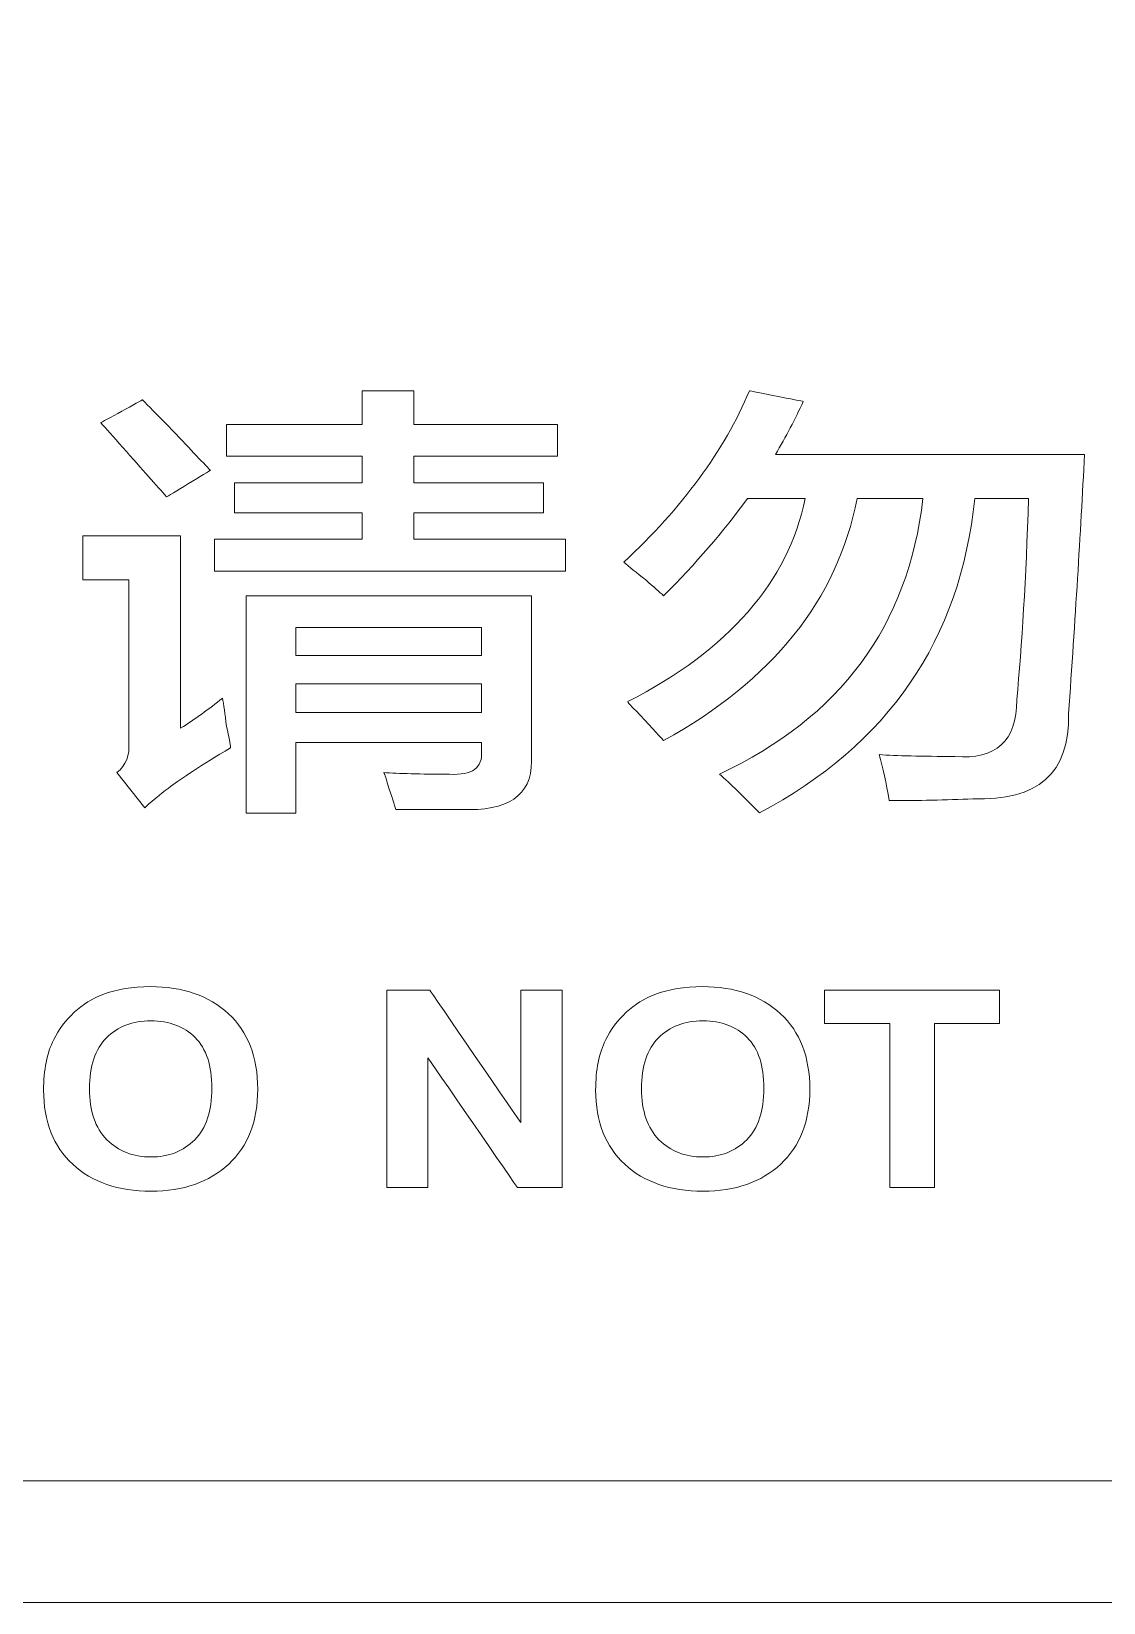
# Model space of a CAD drawing. Header units: millimetres. Extents: x 130143 to 328923, y 19139 to 134795.
# Drawn here: x 231065.2 to 231120.7, y 66463.9 to 66545.2 of the extents above; entities that cross this region are included whole.
import ezdxf

# ---------------------------------------------------------------- set-up
doc = ezdxf.new("R2010")
doc.units = ezdxf.units.MM
doc.header["$LTSCALE"] = 10
doc.layers.add('邦威智能化', color=7, linetype='Continuous', lineweight=18)

msp = doc.modelspace()

# ---------------------------------------------------------------- linework, layer by layer
at = {"layer": '邦威智能化', "color": 1}
for points, knots in [([(231048.8266, 66661.3053), (231048.8266, 66661.3053), (231195.5116, 66661.3053), (231195.5116, 66661.3053), (231195.5116, 66661.3053), (231202.519, 66661.3053), (231208.8628, 66658.4643), (231213.4546, 66653.8731), (231213.4546, 66653.8731), (231218.0458, 66649.2813), (231220.8862, 66642.9375), (231220.8862, 66635.9301), (231220.8862, 66635.9301), (231220.8862, 66635.9301), (231220.8862, 66489.2451), (231220.8862, 66489.2451), (231220.8862, 66489.2451), (231220.8862, 66482.2401), (231218.0452, 66475.8951), (231213.4534, 66471.3027), (231213.4534, 66471.3027), (231208.8622, 66466.7115), (231202.5184, 66463.8705), (231195.5116, 66463.8705), (231195.5116, 66463.8705), (231195.5116, 66463.8705), (231048.8266, 66463.8705), (231048.8266, 66463.8705), (231048.8266, 66463.8705), (231041.8198, 66463.8705), (231035.476, 66466.7115), (231030.8842, 66471.3027), (231030.8842, 66471.3027), (231026.293, 66475.8945), (231023.4514, 66482.2401), (231023.4514, 66489.2451), (231023.4514, 66489.2451), (231023.4514, 66489.2451), (231023.4514, 66635.9301), (231023.4514, 66635.9301), (231023.4514, 66635.9301), (231023.4514, 66642.9369), (231026.2924, 66649.2819), (231030.8836, 66653.8731), (231030.8836, 66653.8731), (231035.4754, 66658.4643), (231041.8192, 66661.3053), (231048.8266, 66661.3053)], [0, 0, 0, 0, 0.07692308, 0.07692308, 0.07692308, 0.07692309, 0.15384615, 0.15384615, 0.15384615, 0.15384616, 0.23076923, 0.23076923, 0.23076923, 0.23076924, 0.30769231, 0.30769231, 0.30769231, 0.30769232, 0.38461538, 0.38461538, 0.38461538, 0.38461539, 0.46153846, 0.46153846, 0.46153846, 0.46153847, 0.53846154, 0.53846154, 0.53846154, 0.53846155, 0.61538462, 0.61538462, 0.61538462, 0.61538463, 0.69230769, 0.69230769, 0.69230769, 0.6923077, 0.76923077, 0.76923077, 0.76923077, 0.76923078, 0.84615385, 0.84615385, 0.84615385, 0.84615386, 1, 1, 1, 1]), ([(231195.5116, 66655.0053), (231195.5116, 66655.0053), (231048.8266, 66655.0053), (231048.8266, 66655.0053), (231048.8266, 66655.0053), (231043.5586, 66655.0053), (231038.7892, 66652.8699), (231035.338, 66649.4187), (231035.338, 66649.4187), (231031.8868, 66645.9681), (231029.7514, 66641.1987), (231029.7514, 66635.9301), (231029.7514, 66635.9301), (231029.7514, 66635.9301), (231029.7514, 66489.2451), (231029.7514, 66489.2451), (231029.7514, 66489.2451), (231029.7514, 66483.9783), (231031.8874, 66479.2083), (231035.3386, 66475.7571), (231035.3386, 66475.7571), (231038.7898, 66472.3059), (231043.5592, 66470.1705), (231048.8266, 66470.1705), (231048.8266, 66470.1705), (231048.8266, 66470.1705), (231195.5116, 66470.1705), (231195.5116, 66470.1705), (231195.5116, 66470.1705), (231200.779, 66470.1705), (231205.5484, 66472.3059), (231208.999, 66475.7571), (231208.999, 66475.7571), (231212.4508, 66479.2089), (231214.5862, 66483.9783), (231214.5862, 66489.2451), (231214.5862, 66489.2451), (231214.5862, 66489.2451), (231214.5862, 66635.9301), (231214.5862, 66635.9301), (231214.5862, 66635.9301), (231214.5862, 66641.1981), (231212.4514, 66645.9675), (231209.0002, 66649.4187), (231209.0002, 66649.4187), (231205.549, 66652.8699), (231200.7796, 66655.0053), (231195.5116, 66655.0053)], [0, 0, 0, 0, 0.07692308, 0.07692308, 0.07692308, 0.07692309, 0.15384615, 0.15384615, 0.15384615, 0.15384616, 0.23076923, 0.23076923, 0.23076923, 0.23076924, 0.30769231, 0.30769231, 0.30769231, 0.30769232, 0.38461538, 0.38461538, 0.38461538, 0.38461539, 0.46153846, 0.46153846, 0.46153846, 0.46153847, 0.53846154, 0.53846154, 0.53846154, 0.53846155, 0.61538462, 0.61538462, 0.61538462, 0.61538463, 0.69230769, 0.69230769, 0.69230769, 0.6923077, 0.76923077, 0.76923077, 0.76923077, 0.76923078, 0.84615385, 0.84615385, 0.84615385, 0.84615386, 1, 1, 1, 1]), ([(231075.3004, 66523.1967), (231075.3004, 66523.1967), (231075.3004, 66524.8425), (231075.3004, 66524.8425), (231075.3004, 66524.8425), (231075.3004, 66524.8425), (231082.3198, 66524.8425), (231082.3198, 66524.8425), (231082.3198, 66524.8425), (231082.3198, 66524.8425), (231082.3198, 66526.5783), (231082.3198, 66526.5783), (231082.3198, 66526.5783), (231082.3198, 66526.5783), (231085.0072, 66526.5783), (231085.0072, 66526.5783), (231085.0072, 66526.5783), (231085.0072, 66526.5783), (231085.0072, 66524.8425), (231085.0072, 66524.8425), (231085.0072, 66524.8425), (231085.0072, 66524.8425), (231092.4406, 66524.8425), (231092.4406, 66524.8425), (231092.4406, 66524.8425), (231092.4406, 66524.8425), (231092.4406, 66523.1967), (231092.4406, 66523.1967), (231092.4406, 66523.1967), (231092.4406, 66523.1967), (231085.0072, 66523.1967), (231085.0072, 66523.1967), (231085.0072, 66523.1967), (231085.0072, 66523.1967), (231085.0072, 66521.8239), (231085.0072, 66521.8239), (231085.0072, 66521.8239), (231085.0072, 66521.8239), (231091.7176, 66521.8239), (231091.7176, 66521.8239), (231091.7176, 66521.8239), (231091.7176, 66521.8239), (231091.7176, 66520.2717), (231091.7176, 66520.2717), (231091.7176, 66520.2717), (231091.7176, 66520.2717), (231085.0072, 66520.2717), (231085.0072, 66520.2717), (231085.0072, 66520.2717), (231085.0072, 66520.2717), (231085.0072, 66518.8989), (231085.0072, 66518.8989), (231085.0072, 66518.8989), (231085.0072, 66518.8989), (231092.8546, 66518.8989), (231092.8546, 66518.8989), (231092.8546, 66518.8989), (231092.8546, 66518.8989), (231092.8546, 66517.2531), (231092.8546, 66517.2531), (231092.8546, 66517.2531), (231092.8546, 66517.2531), (231074.6794, 66517.2531), (231074.6794, 66517.2531), (231074.6794, 66517.2531), (231074.6794, 66517.2531), (231074.6794, 66518.8989), (231074.6794, 66518.8989), (231074.6794, 66518.8989), (231074.6794, 66518.8989), (231082.3198, 66518.8989), (231082.3198, 66518.8989), (231082.3198, 66518.8989), (231082.3198, 66518.8989), (231082.3198, 66520.2717), (231082.3198, 66520.2717), (231082.3198, 66520.2717), (231082.3198, 66520.2717), (231075.7108, 66520.2717), (231075.7108, 66520.2717), (231075.7108, 66520.2717), (231075.7108, 66520.2717), (231075.7108, 66521.8239), (231075.7108, 66521.8239), (231075.7108, 66521.8239), (231075.7108, 66521.8239), (231082.3198, 66521.8239), (231082.3198, 66521.8239), (231082.3198, 66521.8239), (231082.3198, 66521.8239), (231082.3198, 66523.1967), (231082.3198, 66523.1967), (231082.3198, 66523.1967), (231082.3198, 66523.1967), (231075.3004, 66523.1967), (231075.3004, 66523.1967)], [0, 0, 0, 0, 0.04, 0.04, 0.04, 0.04000001, 0.08, 0.08, 0.08, 0.08000001, 0.12, 0.12, 0.12, 0.12000001, 0.16, 0.16, 0.16, 0.16000001, 0.2, 0.2, 0.2, 0.20000001, 0.24, 0.24, 0.24, 0.24000001, 0.28, 0.28, 0.28, 0.28000001, 0.32, 0.32, 0.32, 0.32000001, 0.36, 0.36, 0.36, 0.36000001, 0.4, 0.4, 0.4, 0.40000001, 0.44, 0.44, 0.44, 0.44000001, 0.48, 0.48, 0.48, 0.48000001, 0.52, 0.52, 0.52, 0.52000001, 0.56, 0.56, 0.56, 0.56000001, 0.6, 0.6, 0.6, 0.60000001, 0.64, 0.64, 0.64, 0.64000001, 0.68, 0.68, 0.68, 0.68000001, 0.72, 0.72, 0.72, 0.72000001, 0.76, 0.76, 0.76, 0.76000001, 0.8, 0.8, 0.8, 0.80000001, 0.84, 0.84, 0.84, 0.84000001, 0.88, 0.88, 0.88, 0.88000001, 0.92, 0.92, 0.92, 0.92000001, 1, 1, 1, 1]), ([(231097.9342, 66515.9775), (231097.7272, 66516.1611), (231097.4188, 66516.4341), (231097.0048, 66516.8007), (231097.0048, 66516.8007), (231096.5242, 66517.1673), (231096.145, 66517.4715), (231095.872, 66517.7133), (231095.872, 66517.7133), (231098.899, 66520.5177), (231101.0668, 66523.4739), (231102.3754, 66526.5819), (231102.3754, 66526.5819), (231102.3754, 66526.5819), (231105.1642, 66526.0323), (231105.1642, 66526.0323), (231105.1642, 66526.0323), (231104.7502, 66525.1197), (231104.2696, 66524.2029), (231103.7194, 66523.2903), (231103.7194, 66523.2903), (231103.7194, 66523.2903), (231119.7268, 66523.2903), (231119.7268, 66523.2903), (231119.7268, 66523.2903), (231119.5192, 66519.2073), (231119.242, 66514.7295), (231118.8982, 66509.8545), (231118.8982, 66509.8545), (231118.969, 66506.8047), (231117.316, 66505.3419), (231113.941, 66505.4667), (231113.941, 66505.4667), (231112.5664, 66505.4043), (231111.1174, 66505.3731), (231109.606, 66505.3731), (231109.606, 66505.3731), (231109.465, 66506.2899), (231109.2934, 66507.0813), (231109.0906, 66507.7527), (231109.0906, 66507.7527), (231109.9846, 66507.6903), (231111.2938, 66507.6591), (231113.0122, 66507.6591), (231113.0122, 66507.6591), (231115.1482, 66507.4755), (231116.215, 66508.4505), (231116.215, 66510.5841), (231116.215, 66510.5841), (231116.488, 66513.3879), (231116.6956, 66516.8631), (231116.8318, 66521.0049), (231116.8318, 66521.0049), (231116.8318, 66521.0049), (231114.0472, 66521.0049), (231114.0472, 66521.0049), (231114.0472, 66521.0049), (231113.2894, 66513.6921), (231109.5706, 66508.2675), (231102.8908, 66504.7335), (231102.8908, 66504.7335), (231102.067, 66505.5879), (231101.3794, 66506.2587), (231100.8292, 66506.7459), (231100.8292, 66506.7459), (231107.0896, 66509.6715), (231110.6014, 66514.4253), (231111.3592, 66521.0049), (231111.3592, 66521.0049), (231111.3592, 66521.0049), (231107.953, 66521.0049), (231107.953, 66521.0049), (231107.953, 66521.0049), (231106.918, 66515.7633), (231103.5826, 66511.5903), (231097.9342, 66508.4817), (231097.9342, 66508.4817), (231097.6606, 66508.7859), (231097.1758, 66509.3049), (231096.4888, 66510.0381), (231096.4888, 66510.0381), (231096.2818, 66510.2175), (231096.145, 66510.3693), (231096.0748, 66510.4941), (231096.0748, 66510.4941), (231101.3092, 66513.1737), (231104.3716, 66516.6795), (231105.2656, 66521.0049), (231105.2656, 66521.0049), (231105.2656, 66521.0049), (231102.274, 66521.0049), (231102.274, 66521.0049), (231102.274, 66521.0049), (231101.0314, 66519.3009), (231099.5866, 66517.6233), (231097.9342, 66515.9775)], [0, 0, 0, 0, 0.04, 0.04, 0.04, 0.04000001, 0.08, 0.08, 0.08, 0.08000001, 0.12, 0.12, 0.12, 0.12000001, 0.16, 0.16, 0.16, 0.16000001, 0.2, 0.2, 0.2, 0.20000001, 0.24, 0.24, 0.24, 0.24000001, 0.28, 0.28, 0.28, 0.28000001, 0.32, 0.32, 0.32, 0.32000001, 0.36, 0.36, 0.36, 0.36000001, 0.4, 0.4, 0.4, 0.40000001, 0.44, 0.44, 0.44, 0.44000001, 0.48, 0.48, 0.48, 0.48000001, 0.52, 0.52, 0.52, 0.52000001, 0.56, 0.56, 0.56, 0.56000001, 0.6, 0.6, 0.6, 0.60000001, 0.64, 0.64, 0.64, 0.64000001, 0.68, 0.68, 0.68, 0.68000001, 0.72, 0.72, 0.72, 0.72000001, 0.76, 0.76, 0.76, 0.76000001, 0.8, 0.8, 0.8, 0.80000001, 0.84, 0.84, 0.84, 0.84000001, 0.88, 0.88, 0.88, 0.88000001, 0.92, 0.92, 0.92, 0.92000001, 1, 1, 1, 1]), ([(231072.1984, 66521.0907), (231071.719, 66521.6409), (231070.9612, 66522.4911), (231069.9298, 66523.6491), (231069.9298, 66523.6491), (231069.445, 66524.1993), (231069.0706, 66524.6241), (231068.7934, 66524.9283), (231068.7934, 66524.9283), (231068.7934, 66524.9283), (231070.9612, 66526.1181), (231070.9612, 66526.1181), (231070.9612, 66526.1181), (231071.2384, 66525.8139), (231071.6836, 66525.3573), (231072.3046, 66524.7489), (231072.3046, 66524.7489), (231073.3354, 66523.6491), (231074.0578, 66522.8889), (231074.4724, 66522.4635), (231074.4724, 66522.4635), (231074.4724, 66522.4635), (231072.1984, 66521.0907), (231072.1984, 66521.0907)], [0, 0, 0, 0, 0.14285714, 0.14285714, 0.14285714, 0.14285715, 0.28571429, 0.28571429, 0.28571429, 0.2857143, 0.42857143, 0.42857143, 0.42857143, 0.42857144, 0.57142857, 0.57142857, 0.57142857, 0.57142858, 0.71428571, 0.71428571, 0.71428571, 0.71428572, 1, 1, 1, 1]), ([(231071.0668, 66505.0029), (231071.0668, 66505.0029), (231069.6214, 66506.8281), (231069.6214, 66506.8281), (231069.6214, 66506.8281), (231070.1014, 66507.1947), (231070.309, 66507.7137), (231070.2382, 66508.3845), (231070.2382, 66508.3845), (231070.2382, 66508.3845), (231070.2382, 66516.7929), (231070.2382, 66516.7929), (231070.2382, 66516.7929), (231070.2382, 66516.7929), (231067.8634, 66516.7929), (231067.8634, 66516.7929), (231067.8634, 66516.7929), (231067.8634, 66516.7929), (231067.8634, 66519.0783), (231067.8634, 66519.0783), (231067.8634, 66519.0783), (231067.8634, 66519.0783), (231072.9262, 66519.0783), (231072.9262, 66519.0783), (231072.9262, 66519.0783), (231072.9262, 66519.0783), (231072.9262, 66509.1135), (231072.9262, 66509.1135), (231072.9262, 66509.1135), (231073.684, 66509.6013), (231074.4064, 66510.1197), (231075.094, 66510.6699), (231075.094, 66510.6699), (231075.1642, 66510.3657), (231075.2302, 66509.8779), (231075.3004, 66509.2071), (231075.3004, 66509.2071), (231075.4372, 66508.6575), (231075.508, 66508.2909), (231075.508, 66508.1073), (231075.508, 66508.1073), (231073.9924, 66507.1947), (231072.961, 66506.5239), (231072.4102, 66506.0985), (231072.4102, 66506.0985), (231072.0622, 66505.8531), (231071.617, 66505.4901), (231071.0668, 66505.0029)], [0, 0, 0, 0, 0.07692308, 0.07692308, 0.07692308, 0.07692309, 0.15384615, 0.15384615, 0.15384615, 0.15384616, 0.23076923, 0.23076923, 0.23076923, 0.23076924, 0.30769231, 0.30769231, 0.30769231, 0.30769232, 0.38461538, 0.38461538, 0.38461538, 0.38461539, 0.46153846, 0.46153846, 0.46153846, 0.46153847, 0.53846154, 0.53846154, 0.53846154, 0.53846155, 0.61538462, 0.61538462, 0.61538462, 0.61538463, 0.69230769, 0.69230769, 0.69230769, 0.6923077, 0.76923077, 0.76923077, 0.76923077, 0.76923078, 0.84615385, 0.84615385, 0.84615385, 0.84615386, 1, 1, 1, 1]), ([(231076.3186, 66504.7257), (231076.3186, 66504.7257), (231076.3186, 66515.9739), (231076.3186, 66515.9739), (231076.3186, 66515.9739), (231076.3186, 66515.9739), (231091.0876, 66515.9739), (231091.0876, 66515.9739), (231091.0876, 66515.9739), (231091.0876, 66515.9739), (231091.0876, 66507.7449), (231091.0876, 66507.7449), (231091.0876, 66507.7449), (231091.2244, 66505.8531), (231090.1582, 66504.9093), (231087.8848, 66504.9093), (231087.8848, 66504.9093), (231086.7832, 66504.9093), (231085.5094, 66504.9093), (231084.0646, 66504.9093), (231084.0646, 66504.9093), (231083.9986, 66505.1547), (231083.8576, 66505.5801), (231083.65, 66506.1885), (231083.65, 66506.1885), (231083.5846, 66506.4927), (231083.5138, 66506.7069), (231083.4478, 66506.8281), (231083.4478, 66506.8281), (231084.2014, 66506.7693), (231085.3378, 66506.7381), (231086.8534, 66506.7381), (231086.8534, 66506.7381), (231088.0258, 66506.6757), (231088.576, 66507.0735), (231088.5058, 66507.9279), (231088.5058, 66507.9279), (231088.5058, 66507.9279), (231088.5058, 66508.3845), (231088.5058, 66508.3845), (231088.5058, 66508.3845), (231088.5058, 66508.3845), (231078.9004, 66508.3845), (231078.9004, 66508.3845), (231078.9004, 66508.3845), (231078.9004, 66508.3845), (231078.9004, 66504.7257), (231078.9004, 66504.7257), (231078.9004, 66504.7257), (231078.9004, 66504.7257), (231076.3186, 66504.7257), (231076.3186, 66504.7257)], [0, 0, 0, 0, 0.07142857, 0.07142857, 0.07142857, 0.07142858, 0.14285714, 0.14285714, 0.14285714, 0.14285715, 0.21428571, 0.21428571, 0.21428571, 0.21428572, 0.28571429, 0.28571429, 0.28571429, 0.2857143, 0.35714286, 0.35714286, 0.35714286, 0.35714287, 0.42857143, 0.42857143, 0.42857143, 0.42857144, 0.5, 0.5, 0.5, 0.50000001, 0.57142857, 0.57142857, 0.57142857, 0.57142858, 0.64285714, 0.64285714, 0.64285714, 0.64285715, 0.71428571, 0.71428571, 0.71428571, 0.71428572, 0.78571429, 0.78571429, 0.78571429, 0.7857143, 0.85714286, 0.85714286, 0.85714286, 0.85714287, 1, 1, 1, 1]), ([(231078.9004, 66514.3281), (231078.9004, 66514.3281), (231078.9004, 66512.8773), (231078.9004, 66512.8773), (231078.9004, 66512.8773), (231078.9004, 66512.8773), (231088.5058, 66512.8773), (231088.5058, 66512.8773), (231088.5058, 66512.8773), (231088.5058, 66512.8773), (231088.5058, 66514.3281), (231088.5058, 66514.3281), (231088.5058, 66514.3281), (231088.5058, 66514.3281), (231078.9004, 66514.3281), (231078.9004, 66514.3281)], [0, 0, 0, 0, 0.2, 0.2, 0.2, 0.20000001, 0.4, 0.4, 0.4, 0.40000001, 0.6, 0.6, 0.6, 0.60000001, 1, 1, 1, 1]), ([(231078.9004, 66511.4145), (231078.9004, 66511.4145), (231078.9004, 66509.9367), (231078.9004, 66509.9367), (231078.9004, 66509.9367), (231078.9004, 66509.9367), (231088.5058, 66509.9367), (231088.5058, 66509.9367), (231088.5058, 66509.9367), (231088.5058, 66509.9367), (231088.5058, 66511.4145), (231088.5058, 66511.4145), (231088.5058, 66511.4145), (231088.5058, 66511.4145), (231078.9004, 66511.4145), (231078.9004, 66511.4145)], [0, 0, 0, 0, 0.2, 0.2, 0.2, 0.20000001, 0.4, 0.4, 0.4, 0.40000001, 0.6, 0.6, 0.6, 0.60000001, 1, 1, 1, 1]), ([(231065.8336, 66490.3905), (231065.8336, 66491.4321), (231066.0094, 66492.3069), (231066.358, 66493.0149), (231066.358, 66493.0149), (231066.6154, 66493.5357), (231066.9718, 66494.0043), (231067.4218, 66494.4177), (231067.4218, 66494.4177), (231067.8706, 66494.8311), (231068.3626, 66495.1377), (231068.8966, 66495.3399), (231068.8966, 66495.3399), (231069.6094, 66495.6087), (231070.4308, 66495.7443), (231071.3614, 66495.7443), (231071.3614, 66495.7443), (231073.0474, 66495.7443), (231074.3926, 66495.2757), (231075.4054, 66494.3415), (231075.4054, 66494.3415), (231076.4158, 66493.4049), (231076.9216, 66492.1047), (231076.9216, 66490.4385), (231076.9216, 66490.4385), (231076.9216, 66488.7861), (231076.4188, 66487.4931), (231075.4162, 66486.5613), (231075.4162, 66486.5613), (231074.4142, 66485.6271), (231073.0714, 66485.1609), (231071.3938, 66485.1609), (231071.3938, 66485.1609), (231069.6946, 66485.1609), (231068.341, 66485.6247), (231067.339, 66486.5541), (231067.339, 66486.5541), (231066.3364, 66487.4811), (231065.8336, 66488.7597), (231065.8336, 66490.3905)], [0, 0, 0, 0, 0.09090909, 0.09090909, 0.09090909, 0.0909091, 0.18181818, 0.18181818, 0.18181818, 0.18181819, 0.27272727, 0.27272727, 0.27272727, 0.27272728, 0.36363636, 0.36363636, 0.36363636, 0.36363637, 0.45454545, 0.45454545, 0.45454545, 0.45454546, 0.54545455, 0.54545455, 0.54545455, 0.54545456, 0.63636364, 0.63636364, 0.63636364, 0.63636365, 0.72727273, 0.72727273, 0.72727273, 0.72727274, 0.81818182, 0.81818182, 0.81818182, 0.81818183, 1, 1, 1, 1]), ([(231094.4152, 66490.3905), (231094.4152, 66491.4321), (231094.591, 66492.3069), (231094.9396, 66493.0149), (231094.9396, 66493.0149), (231095.197, 66493.5357), (231095.5534, 66494.0043), (231096.0034, 66494.4177), (231096.0034, 66494.4177), (231096.4522, 66494.8311), (231096.9442, 66495.1377), (231097.4782, 66495.3399), (231097.4782, 66495.3399), (231098.191, 66495.6087), (231099.0124, 66495.7443), (231099.943, 66495.7443), (231099.943, 66495.7443), (231101.629, 66495.7443), (231102.9742, 66495.2757), (231103.987, 66494.3415), (231103.987, 66494.3415), (231104.9974, 66493.4049), (231105.5032, 66492.1047), (231105.5032, 66490.4385), (231105.5032, 66490.4385), (231105.5032, 66488.7861), (231105.0004, 66487.4931), (231103.9978, 66486.5613), (231103.9978, 66486.5613), (231102.9958, 66485.6271), (231101.653, 66485.1609), (231099.9754, 66485.1609), (231099.9754, 66485.1609), (231098.2762, 66485.1609), (231096.9226, 66485.6247), (231095.9206, 66486.5541), (231095.9206, 66486.5541), (231094.918, 66487.4811), (231094.4152, 66488.7597), (231094.4152, 66490.3905)], [0, 0, 0, 0, 0.09090909, 0.09090909, 0.09090909, 0.0909091, 0.18181818, 0.18181818, 0.18181818, 0.18181819, 0.27272727, 0.27272727, 0.27272727, 0.27272728, 0.36363636, 0.36363636, 0.36363636, 0.36363637, 0.45454545, 0.45454545, 0.45454545, 0.45454546, 0.54545455, 0.54545455, 0.54545455, 0.54545456, 0.63636364, 0.63636364, 0.63636364, 0.63636365, 0.72727273, 0.72727273, 0.72727273, 0.72727274, 0.81818182, 0.81818182, 0.81818182, 0.81818183, 1, 1, 1, 1]), ([(231083.5954, 66485.3463), (231083.5954, 66485.3463), (231083.5954, 66495.5589), (231083.5954, 66495.5589), (231083.5954, 66495.5589), (231083.5954, 66495.5589), (231085.834, 66495.5589), (231085.834, 66495.5589), (231085.834, 66495.5589), (231085.834, 66495.5589), (231090.535, 66488.7147), (231090.535, 66488.7147), (231090.535, 66488.7147), (231090.535, 66488.7147), (231090.535, 66495.5589), (231090.535, 66495.5589), (231090.535, 66495.5589), (231090.535, 66495.5589), (231092.6728, 66495.5589), (231092.6728, 66495.5589), (231092.6728, 66495.5589), (231092.6728, 66495.5589), (231092.6728, 66485.3463), (231092.6728, 66485.3463), (231092.6728, 66485.3463), (231092.6728, 66485.3463), (231090.3622, 66485.3463), (231090.3622, 66485.3463), (231090.3622, 66485.3463), (231090.3622, 66485.3463), (231085.7332, 66492.0597), (231085.7332, 66492.0597), (231085.7332, 66492.0597), (231085.7332, 66492.0597), (231085.7332, 66485.3463), (231085.7332, 66485.3463), (231085.7332, 66485.3463), (231085.7332, 66485.3463), (231083.5954, 66485.3463), (231083.5954, 66485.3463)], [0, 0, 0, 0, 0.09090909, 0.09090909, 0.09090909, 0.0909091, 0.18181818, 0.18181818, 0.18181818, 0.18181819, 0.27272727, 0.27272727, 0.27272727, 0.27272728, 0.36363636, 0.36363636, 0.36363636, 0.36363637, 0.45454545, 0.45454545, 0.45454545, 0.45454546, 0.54545455, 0.54545455, 0.54545455, 0.54545456, 0.63636364, 0.63636364, 0.63636364, 0.63636365, 0.72727273, 0.72727273, 0.72727273, 0.72727274, 0.81818182, 0.81818182, 0.81818182, 0.81818183, 1, 1, 1, 1]), ([(231109.6504, 66485.3463), (231109.6504, 66485.3463), (231109.6504, 66493.8327), (231109.6504, 66493.8327), (231109.6504, 66493.8327), (231109.6504, 66493.8327), (231106.2682, 66493.8327), (231106.2682, 66493.8327), (231106.2682, 66493.8327), (231106.2682, 66493.8327), (231106.2682, 66495.5589), (231106.2682, 66495.5589), (231106.2682, 66495.5589), (231106.2682, 66495.5589), (231115.3294, 66495.5589), (231115.3294, 66495.5589), (231115.3294, 66495.5589), (231115.3294, 66495.5589), (231115.3294, 66493.8327), (231115.3294, 66493.8327), (231115.3294, 66493.8327), (231115.3294, 66493.8327), (231111.964, 66493.8327), (231111.964, 66493.8327), (231111.964, 66493.8327), (231111.964, 66493.8327), (231111.964, 66485.3463), (231111.964, 66485.3463), (231111.964, 66485.3463), (231111.964, 66485.3463), (231109.6504, 66485.3463), (231109.6504, 66485.3463)], [0, 0, 0, 0, 0.11111111, 0.11111111, 0.11111111, 0.11111112, 0.22222222, 0.22222222, 0.22222222, 0.22222223, 0.33333333, 0.33333333, 0.33333333, 0.33333334, 0.44444444, 0.44444444, 0.44444444, 0.44444445, 0.55555556, 0.55555556, 0.55555556, 0.55555557, 0.66666667, 0.66666667, 0.66666667, 0.66666668, 0.77777778, 0.77777778, 0.77777778, 0.77777779, 1, 1, 1, 1]), ([(231068.2108, 66490.4595), (231068.2108, 66489.3021), (231068.5114, 66488.4249), (231069.109, 66487.8255), (231069.109, 66487.8255), (231069.7078, 66487.2291), (231070.468, 66486.9297), (231071.3884, 66486.9297), (231071.3884, 66486.9297), (231072.3112, 66486.9297), (231073.066, 66487.2267), (231073.6588, 66487.8183), (231073.6588, 66487.8183), (231074.2492, 66488.4129), (231074.5444, 66489.3021), (231074.5444, 66490.4883), (231074.5444, 66490.4883), (231074.5444, 66491.6601), (231074.257, 66492.5349), (231073.6798, 66493.1103), (231073.6798, 66493.1103), (231073.1056, 66493.6881), (231072.3424, 66493.9755), (231071.3884, 66493.9755), (231071.3884, 66493.9755), (231070.4362, 66493.9755), (231069.6676, 66493.6833), (231069.0856, 66493.1007), (231069.0856, 66493.1007), (231068.5036, 66492.5157), (231068.2108, 66491.6361), (231068.2108, 66490.4595)], [0, 0, 0, 0, 0.11111111, 0.11111111, 0.11111111, 0.11111112, 0.22222222, 0.22222222, 0.22222222, 0.22222223, 0.33333333, 0.33333333, 0.33333333, 0.33333334, 0.44444444, 0.44444444, 0.44444444, 0.44444445, 0.55555556, 0.55555556, 0.55555556, 0.55555557, 0.66666667, 0.66666667, 0.66666667, 0.66666668, 0.77777778, 0.77777778, 0.77777778, 0.77777779, 1, 1, 1, 1]), ([(231096.7924, 66490.4595), (231096.7924, 66489.3021), (231097.093, 66488.4249), (231097.6906, 66487.8255), (231097.6906, 66487.8255), (231098.2894, 66487.2291), (231099.0496, 66486.9297), (231099.97, 66486.9297), (231099.97, 66486.9297), (231100.8928, 66486.9297), (231101.6476, 66487.2267), (231102.2404, 66487.8183), (231102.2404, 66487.8183), (231102.8308, 66488.4129), (231103.126, 66489.3021), (231103.126, 66490.4883), (231103.126, 66490.4883), (231103.126, 66491.6601), (231102.8386, 66492.5349), (231102.2614, 66493.1103), (231102.2614, 66493.1103), (231101.6872, 66493.6881), (231100.924, 66493.9755), (231099.97, 66493.9755), (231099.97, 66493.9755), (231099.0178, 66493.9755), (231098.2492, 66493.6833), (231097.6672, 66493.1007), (231097.6672, 66493.1007), (231097.0852, 66492.5157), (231096.7924, 66491.6361), (231096.7924, 66490.4595)], [0, 0, 0, 0, 0.11111111, 0.11111111, 0.11111111, 0.11111112, 0.22222222, 0.22222222, 0.22222222, 0.22222223, 0.33333333, 0.33333333, 0.33333333, 0.33333334, 0.44444444, 0.44444444, 0.44444444, 0.44444445, 0.55555556, 0.55555556, 0.55555556, 0.55555557, 0.66666667, 0.66666667, 0.66666667, 0.66666668, 0.77777778, 0.77777778, 0.77777778, 0.77777779, 1, 1, 1, 1])]:
    msp.add_open_spline(points, degree=3, knots=knots, dxfattribs=at)

doc.saveas('drawing.dxf')
